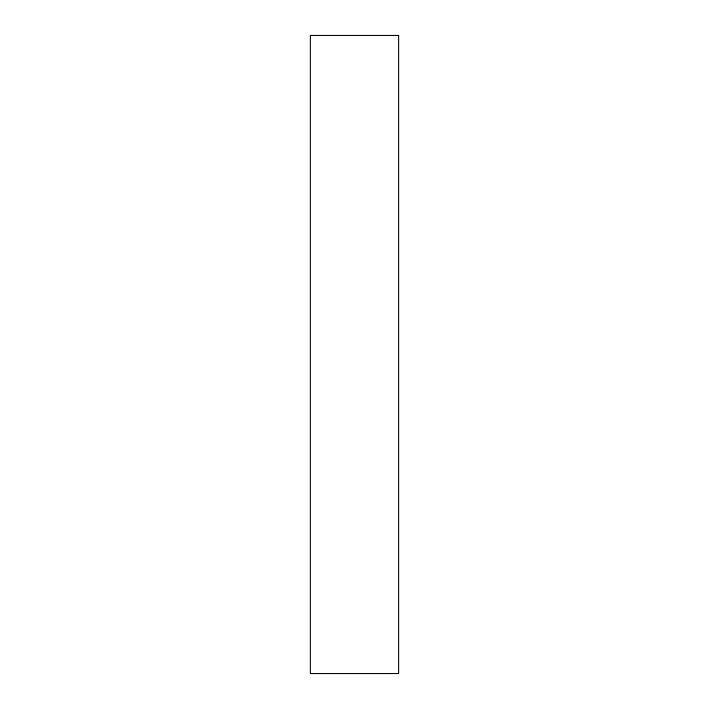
<?xml version="1.0" encoding="UTF-8"?>
<svg xmlns="http://www.w3.org/2000/svg" width="709" height="709" viewBox="0 0 709 709"><rect width="100%" height="100%" fill="white"/><g stroke="black" fill="none" stroke-linecap="round" stroke-linejoin="round"><path stroke-width="1.06" d="M398.635 35.45L310.365 35.45L310.365 673.55L398.635 673.55L398.635 35.45"/></g></svg>
